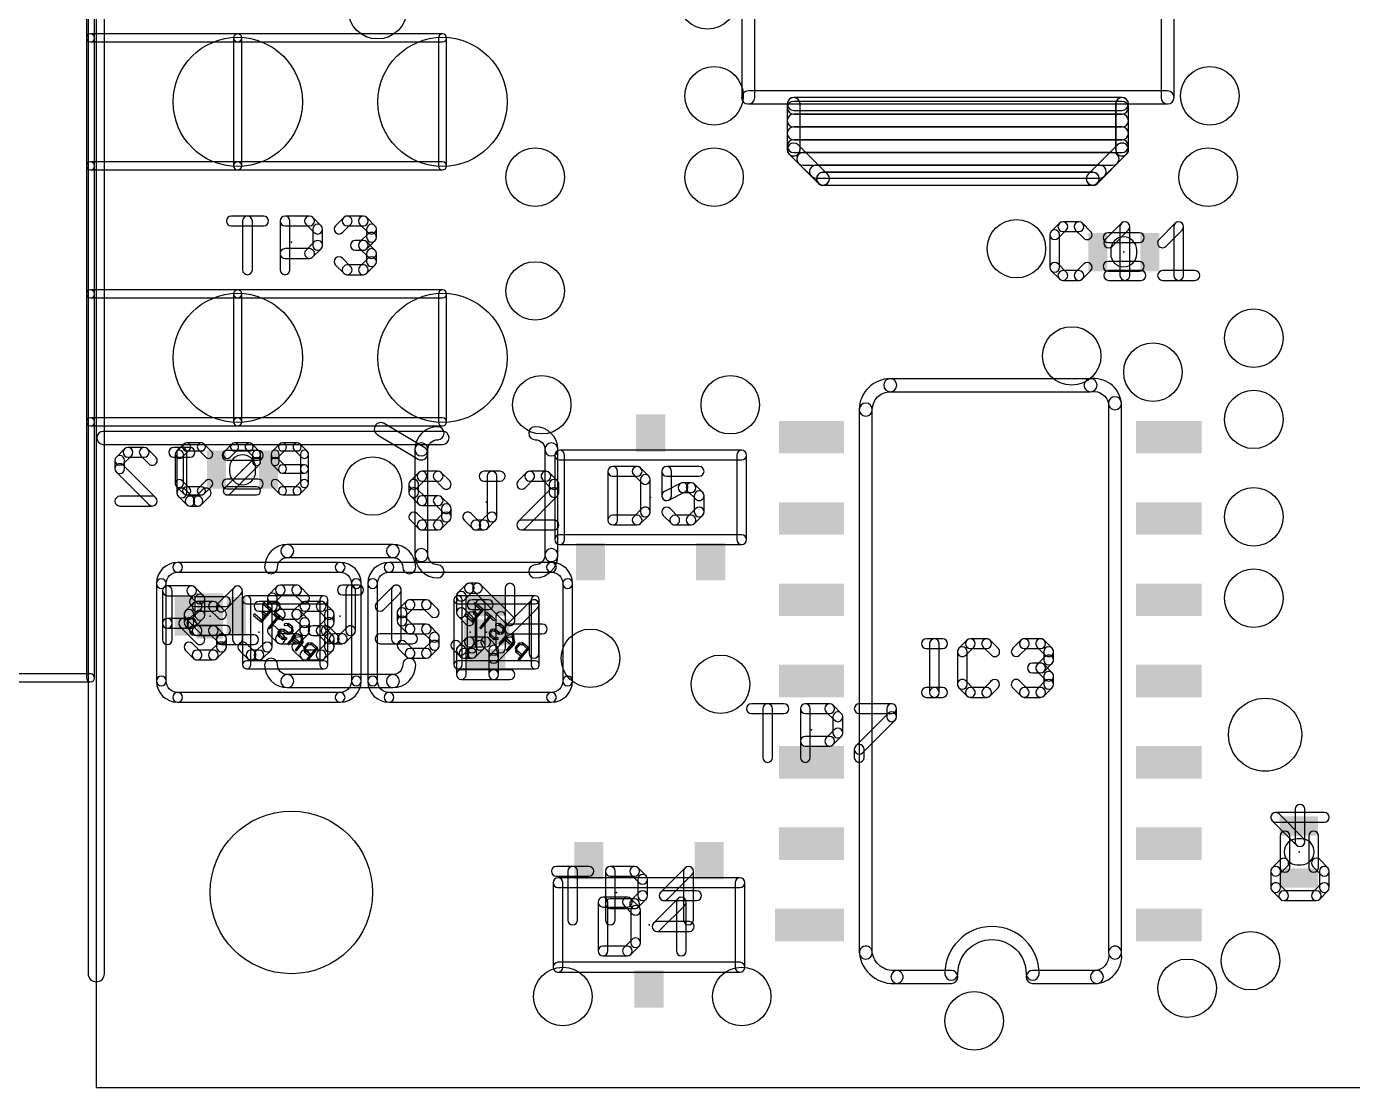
# Model space of a CAD drawing. Extents: x -56 to 120, y -53 to 58.
# Drawn here: x -1.09 to 19.63, y 0 to 16.58 of the extents above; entities that cross this region are included whole.
import ezdxf

# ---------------------------------------------------------------- set-up
doc = ezdxf.new("R2010")
doc.units = 0
for name, color, linetype in [('125', 6, 'CONTINUOUS'), ('126', 6, 'CONTINUOUS'), ('17', 82, 'CONTINUOUS'), ('18', 82, 'CONTINUOUS'), ('20', 7, 'CONTINUOUS'), ('21', 253, 'CONTINUOUS'), ('22', 253, 'CONTINUOUS'), ('23', 7, 'CONTINUOUS'), ('24', 7, 'CONTINUOUS'), ('49', 253, 'CONTINUOUS'), ('51', 253, 'CONTINUOUS'), ('52', 253, 'CONTINUOUS')]:
    doc.layers.add(name, color=color, linetype=linetype)

# ---------------------------------------------------------------- blocks, each defined once
blk = doc.blocks.new('RECT')
blk.add_solid([(-0.5, -0.5), (0.5, -0.5), (-0.5, 0.5), (0.5, 0.5)])
blk = doc.blocks.new('ROUNDP')
blk.add_circle((0, 0), 0.5)
blk = doc.blocks.new('ROUNDV')
blk.add_circle((0, 0), 0.5)

msp = doc.modelspace()

# ---------------------------------------------------------------- linework, layer by layer
at = {"layer": '125'}
for points in [[(15.0483, 13.5039), (14.9213, 13.3769, 1), (15.0287, 13.2695), (15.1557, 13.3965, 1)], [(15.356, 13.5262), (15.102, 13.5262, 1), (15.102, 13.3742), (15.356, 13.3742, 1)], [(15.5367, 13.3769), (15.4097, 13.5039, 1), (15.3023, 13.3965), (15.4293, 13.2695, 1)], [(15.8707, 13.1425), (16.1247, 13.3965, 1), (16.0173, 13.5039), (15.7633, 13.2499, 1)], [(15.995, 13.4502), (15.995, 12.6872, 1), (16.147, 12.6872), (16.147, 13.4502, 1)], [(16.7127, 13.1425), (16.9667, 13.3965, 1), (16.8593, 13.5039), (16.6053, 13.2499, 1)], [(16.837, 13.4502), (16.837, 12.6872, 1), (16.989, 12.6872), (16.989, 13.4502, 1)], [(14.899, 13.3232), (14.899, 12.8142, 1), (15.051, 12.8142), (15.051, 13.3232, 1)], [(14.9213, 12.7605), (15.0483, 12.6335, 1), (15.1557, 12.7409), (15.0287, 12.8679, 1)], [(15.4097, 12.6335), (15.5367, 12.7605, 1), (15.4293, 12.8679), (15.3023, 12.7409, 1)], [(15.102, 12.6112), (15.356, 12.6112, 1), (15.356, 12.7632), (15.102, 12.7632, 1)], [(15.817, 12.6112), (16.325, 12.6112, 1), (16.325, 12.7632), (15.817, 12.7632, 1)], [(16.659, 12.6112), (17.167, 12.6112, 1), (17.167, 12.7632), (16.659, 12.7632, 1)], [(1.3673, 10.0533), (1.2533, 9.9383, 1), (1.3435, 9.8489), (1.4575, 9.9639, 1)], [(1.2349, 9.8936), (1.2349, 9.4366, 1), (1.3619, 9.4366), (1.3619, 9.8936, 1)], [(1.6414, 10.0721), (1.4124, 10.0721, 1), (1.4124, 9.9451), (1.6414, 9.9451, 1)], [(1.8005, 9.9383), (1.6865, 10.0533, 1), (1.5963, 9.9639), (1.7103, 9.8489, 1)], [(2.1153, 10.0533), (2.0013, 9.9383, 1), (2.0915, 9.8489), (2.2055, 9.9639, 1)], [(2.3894, 10.0721), (2.1604, 10.0721, 1), (2.1604, 9.9451), (2.3894, 9.9451, 1)], [(2.5493, 9.9385), (2.4343, 10.0535, 1), (2.3445, 9.9637), (2.4595, 9.8487, 1)], [(2.5679, 9.7796), (2.5679, 9.8936, 1), (2.4409, 9.8936), (2.4409, 9.7796, 1)], [(2.8645, 10.0535), (2.7495, 9.9385, 1), (2.8393, 9.8487), (2.9543, 9.9637, 1)], [(2.7309, 9.8936), (2.7309, 9.7796, 1), (2.8579, 9.7796), (2.8579, 9.8936, 1)], [(3.1384, 10.0721), (2.9094, 10.0721, 1), (2.9094, 9.9451), (3.1384, 9.9451, 1)], [(3.2975, 9.9383), (3.1835, 10.0533, 1), (3.0933, 9.9639), (3.2073, 9.8489, 1)], [(3.3159, 9.6646), (3.3159, 9.8936, 1), (3.1889, 9.8936), (3.1889, 9.6646, 1)], [(2.0913, 9.2767), (2.5493, 9.7347, 1), (2.4595, 9.8245), (2.0015, 9.3665, 1)], [(2.7495, 9.7347), (2.8645, 9.6197, 1), (2.9543, 9.7095), (2.8393, 9.8245, 1)], [(2.9094, 9.6011), (3.2524, 9.6011, 1), (3.2524, 9.7281), (2.9094, 9.7281, 1)], [(3.3159, 9.4366), (3.3159, 9.6646, 1), (3.1889, 9.6646), (3.1889, 9.4366, 1)], [(5.0341, 9.6051), (4.9071, 9.4781, 1), (5.0145, 9.3707), (5.1415, 9.4977, 1)], [(5.3418, 9.6274), (5.0878, 9.6274, 1), (5.0878, 9.4754), (5.3418, 9.4754, 1)], [(5.5225, 9.4781), (5.3955, 9.6051, 1), (5.2881, 9.4977), (5.4151, 9.3707, 1)], [(6.0568, 9.4754), (6.3108, 9.4754, 1), (6.3108, 9.6274), (6.0568, 9.6274, 1)], [(6.2598, 8.9154), (6.2598, 9.5514, 1), (6.1078, 9.5514), (6.1078, 8.9154, 1)], [(6.7181, 9.6051), (6.5911, 9.4781, 1), (6.6985, 9.3707), (6.8255, 9.4977, 1)], [(7.0258, 9.6274), (6.7718, 9.6274, 1), (6.7718, 9.4754), (7.0258, 9.4754, 1)], [(7.2065, 9.4781), (7.0795, 9.6051, 1), (6.9721, 9.4977), (7.0991, 9.3707, 1)], [(7.994, 9.627), (7.994, 8.865, 1), (8.146, 8.865), (8.146, 9.627, 1)], [(8.451, 9.703), (8.07, 9.703, 1), (8.07, 9.551), (8.451, 9.551, 1)], [(8.6317, 9.5537), (8.5047, 9.6807, 1), (8.3973, 9.5733), (8.5243, 9.4463, 1)], [(8.654, 8.992), (8.654, 9.5, 1), (8.502, 9.5), (8.502, 8.992, 1)], [(9.42, 9.703), (8.912, 9.703, 1), (8.912, 9.551), (9.42, 9.551, 1)], [(8.836, 9.627), (8.836, 9.246, 1), (8.988, 9.246), (8.988, 9.627, 1)], [(1.2533, 9.3919), (1.3673, 9.2769, 1), (1.4575, 9.3663), (1.3435, 9.4813, 1)], [(1.4124, 9.2581), (1.6414, 9.2581, 1), (1.6414, 9.3851), (1.4124, 9.3851, 1)], [(1.6865, 9.2769), (1.8005, 9.3919, 1), (1.7103, 9.4813), (1.5963, 9.3663, 1)], [(2.5044, 9.3851), (2.0464, 9.3851, 1), (2.0464, 9.2581), (2.5044, 9.2581, 1)], [(2.7495, 9.3917), (2.8645, 9.2767, 1), (2.9543, 9.3665), (2.8393, 9.4815, 1)], [(2.9094, 9.2581), (3.1384, 9.2581, 1), (3.1384, 9.3851), (2.9094, 9.3851, 1)], [(3.1835, 9.2769), (3.2975, 9.3919, 1), (3.2073, 9.4813), (3.0933, 9.3663, 1)], [(4.8848, 9.4244), (4.8848, 9.2964, 1), (5.0368, 9.2964), (5.0368, 9.4244, 1)], [(4.9071, 9.2427), (5.0341, 9.1157, 1), (5.1415, 9.2231), (5.0145, 9.3501, 1)], [(6.6985, 8.7347), (7.2065, 9.2427, 1), (7.0991, 9.3501), (6.5911, 8.8421, 1)], [(7.2288, 9.2964), (7.2288, 9.4244, 1), (7.0768, 9.4244), (7.0768, 9.2964, 1)], [(8.946, 9.178), (9.2, 9.305, 1), (9.132, 9.441), (8.878, 9.314, 1)], [(9.166, 9.297), (9.293, 9.297, 1), (9.293, 9.449), (9.166, 9.449, 1)], [(9.2393, 9.3193), (9.3663, 9.1923, 1), (9.4737, 9.2997), (9.3467, 9.4267, 1)], [(5.0878, 9.0934), (5.3418, 9.0934, 1), (5.3418, 9.2454), (5.0878, 9.2454, 1)], [(5.2881, 9.1157), (5.4151, 8.9887, 1), (5.5225, 9.0961), (5.3955, 9.2231, 1)], [(5.3928, 9.0424), (5.3928, 8.9154, 1), (5.5448, 8.9154), (5.5448, 9.0424, 1)], [(9.344, 9.246), (9.344, 8.992, 1), (9.496, 8.992), (9.496, 9.246, 1)], [(5.1415, 8.8421), (5.0145, 8.9691, 1), (4.9071, 8.8617), (5.0341, 8.7347, 1)], [(5.4151, 8.9691), (5.2881, 8.8421, 1), (5.3955, 8.7347), (5.5225, 8.8617, 1)], [(5.7491, 8.8617), (5.8761, 8.7347, 1), (5.9835, 8.8421), (5.8565, 8.9691, 1)], [(6.1105, 8.7347), (6.2375, 8.8617, 1), (6.1301, 8.9691), (6.0031, 8.8421, 1)], [(8.07, 8.789), (8.451, 8.789, 1), (8.451, 8.941), (8.07, 8.941, 1)], [(8.5047, 8.8113), (8.6317, 8.9383, 1), (8.5243, 9.0457), (8.3973, 8.9187, 1)], [(9.0927, 8.9187), (8.9657, 9.0457, 1), (8.8583, 8.9383), (8.9853, 8.8113, 1)], [(9.293, 8.941), (9.039, 8.941, 1), (9.039, 8.789), (9.293, 8.789, 1)], [(9.3663, 9.0457), (9.2393, 8.9187, 1), (9.3467, 8.8113), (9.4737, 8.9383, 1)], [(5.3418, 8.8644), (5.0878, 8.8644, 1), (5.0878, 8.7124), (5.3418, 8.7124, 1)], [(5.9298, 8.7124), (6.0568, 8.7124, 1), (6.0568, 8.8644), (5.9298, 8.8644, 1)], [(7.1528, 8.8644), (6.6448, 8.8644, 1), (6.6448, 8.7124), (7.1528, 8.7124, 1)], [(5.7751, 7.8557), (5.6481, 7.7287, 1), (5.7555, 7.6213), (5.8825, 7.7483, 1)], [(5.9558, 7.878), (5.8288, 7.878, 1), (5.8288, 7.726), (5.9558, 7.726, 1)], [(6.5175, 7.3477), (6.0095, 7.8557, 1), (5.9021, 7.7483), (6.4101, 7.2403, 1)], [(6.3878, 7.802), (6.3878, 7.294, 1), (6.5398, 7.294), (6.5398, 7.802, 1)], [(1.1862, 7.2522), (1.1862, 7.7602, 1), (1.0342, 7.7602), (1.0342, 7.2522, 1)], [(1.1102, 7.6842), (1.4912, 7.6842, 1), (1.4912, 7.8362), (1.1102, 7.8362, 1)], [(1.4375, 7.7065), (1.5645, 7.5795, 1), (1.6719, 7.6869), (1.5449, 7.8139, 1)], [(1.5422, 7.6332), (1.5422, 7.3792, 1), (1.6942, 7.3792), (1.6942, 7.6332, 1)], [(2.0059, 7.4525), (2.2599, 7.7065, 1), (2.1525, 7.8139), (1.8985, 7.5599, 1)], [(2.1302, 7.7602), (2.1302, 6.9972, 1), (2.2822, 6.9972), (2.2822, 7.7602, 1)], [(2.6738, 7.6464), (2.6738, 7.5184, 1), (2.8258, 7.5184), (2.8258, 7.6464, 1)], [(2.8231, 7.8271), (2.6961, 7.7001, 1), (2.8035, 7.5927), (2.9305, 7.7197, 1)], [(3.1308, 7.8494), (2.8768, 7.8494, 1), (2.8768, 7.6974), (3.1308, 7.6974, 1)], [(3.3115, 7.7001), (3.1845, 7.8271, 1), (3.0771, 7.7197), (3.2041, 7.5927, 1)], [(3.8458, 7.6974), (4.0998, 7.6974, 1), (4.0998, 7.8494), (3.8458, 7.8494, 1)], [(4.0488, 7.1374), (4.0488, 7.7734, 1), (3.8968, 7.7734), (3.8968, 7.1374, 1)], [(4.4876, 7.4648), (4.7416, 7.7198, 1), (4.634, 7.827), (4.38, 7.572, 1)], [(4.6118, 7.7734), (4.6118, 7.0104, 1), (4.7638, 7.0104), (4.7638, 7.7734, 1)], [(5.6258, 7.675), (5.6258, 7.421, 1), (5.7778, 7.421), (5.7778, 7.675, 1)], [(2.6961, 7.4647), (2.8231, 7.3377, 1), (2.9305, 7.4451), (2.8035, 7.5721, 1)], [(2.8768, 7.3154), (3.1308, 7.3154, 1), (3.1308, 7.4674), (2.8768, 7.4674, 1)], [(3.0771, 7.3377), (3.2041, 7.2107, 1), (3.3115, 7.3181), (3.1845, 7.4451, 1)], [(5.6481, 7.3673), (5.7751, 7.2403, 1), (5.8825, 7.3477), (5.7555, 7.4747, 1)], [(1.1862, 6.9972), (1.1862, 7.2522, 1), (1.0342, 7.2522), (1.0342, 6.9972, 1)], [(1.3642, 7.3282), (1.1102, 7.3282, 1), (1.1102, 7.1762), (1.3642, 7.1762, 1)], [(1.4912, 7.3282), (1.3642, 7.3282, 1), (1.3642, 7.1762), (1.4912, 7.1762, 1)], [(1.3104, 7.1986), (1.5644, 6.9436, 1), (1.672, 7.0508), (1.418, 7.3058, 1)], [(1.5645, 7.4329), (1.4375, 7.3059, 1), (1.5449, 7.1985), (1.6719, 7.3255, 1)], [(3.1818, 7.2644), (3.1818, 7.1374, 1), (3.3338, 7.1374), (3.3338, 7.2644, 1)], [(1.9522, 6.9212), (2.4602, 6.9212, 1), (2.4602, 7.0732), (1.9522, 7.0732, 1)], [(2.9305, 7.0641), (2.8035, 7.1911, 1), (2.6961, 7.0837), (2.8231, 6.9567, 1)], [(3.1308, 7.0864), (2.8768, 7.0864, 1), (2.8768, 6.9344), (3.1308, 6.9344, 1)], [(3.2041, 7.1911), (3.0771, 7.0641, 1), (3.1845, 6.9567), (3.3115, 7.0837, 1)], [(3.5381, 7.0837), (3.6651, 6.9567, 1), (3.7725, 7.0641), (3.6455, 7.1911, 1)], [(3.7188, 6.9344), (3.8458, 6.9344, 1), (3.8458, 7.0864), (3.7188, 7.0864, 1)], [(3.8995, 6.9567), (4.0265, 7.0837, 1), (3.9191, 7.1911), (3.7921, 7.0641, 1)], [(4.4338, 6.9344), (4.9418, 6.9344, 1), (4.9418, 7.0864), (4.4338, 7.0864, 1)], [(5.7778, 6.452), (5.7778, 6.833, 1), (5.6258, 6.833), (5.6258, 6.452, 1)], [(5.7555, 6.7793), (5.8825, 6.9063, 1), (5.7751, 7.0137), (5.6481, 6.8867, 1)], [(5.8288, 6.884), (6.0828, 6.884, 1), (6.0828, 7.036), (5.8288, 7.036, 1)], [(6.0291, 6.9063), (6.1561, 6.7793, 1), (6.2635, 6.8867), (6.1365, 7.0137, 1)], [(6.1338, 6.833), (6.1338, 6.706, 1), (6.2858, 6.706), (6.2858, 6.833, 1)], [(6.2635, 6.6523), (6.5175, 6.9063, 1), (6.4101, 7.0137), (6.1561, 6.7597, 1)], [(12.969, 6.859), (13.224, 6.859, 1), (13.224, 7.011), (12.969, 7.011, 1)], [(13.172, 6.172), (13.172, 6.935, 1), (13.02, 6.935), (13.02, 6.172, 1)], [(13.455, 6.808), (13.455, 6.299, 1), (13.607, 6.299), (13.607, 6.808, 1)], [(13.6043, 6.9887), (13.4773, 6.8617, 1), (13.5847, 6.7543), (13.7117, 6.8813, 1)], [(13.912, 7.011), (13.658, 7.011, 1), (13.658, 6.859), (13.912, 6.859, 1)], [(14.0927, 6.8617), (13.9657, 6.9887, 1), (13.8583, 6.8813), (13.9853, 6.7543, 1)], [(14.4267, 6.7543), (14.5537, 6.8813, 1), (14.4463, 6.9887), (14.3193, 6.8617, 1)], [(14.5, 6.859), (14.754, 6.859, 1), (14.754, 7.011), (14.5, 7.011, 1)], [(14.7003, 6.8813), (14.8273, 6.7543, 1), (14.9347, 6.8617), (14.8077, 6.9887, 1)], [(14.805, 6.808), (14.805, 6.681, 1), (14.957, 6.681), (14.957, 6.808, 1)], [(6.1338, 6.706), (6.1338, 6.452, 1), (6.2858, 6.452), (6.2858, 6.706, 1)], [(14.754, 6.63), (14.627, 6.63, 1), (14.627, 6.478), (14.754, 6.478, 1)], [(14.7, 6.5005), (14.827, 6.3725, 1), (14.935, 6.4795), (14.808, 6.6075, 1)], [(14.8273, 6.7347), (14.7003, 6.6077, 1), (14.8077, 6.5003), (14.9347, 6.6273, 1)], [(6.2098, 6.528), (5.7018, 6.528, 1), (5.7018, 6.376), (6.2098, 6.376, 1)], [(6.4638, 6.528), (6.2098, 6.528, 1), (6.2098, 6.376), (6.4638, 6.376, 1)], [(14.805, 6.426), (14.805, 6.299, 1), (14.957, 6.299), (14.957, 6.426, 1)], [(12.969, 6.096), (13.096, 6.096, 1), (13.096, 6.248), (12.969, 6.248, 1)], [(13.096, 6.096), (13.224, 6.096, 1), (13.224, 6.248), (13.096, 6.248, 1)], [(13.4773, 6.2453), (13.6043, 6.1183, 1), (13.7117, 6.2257), (13.5847, 6.3527, 1)], [(13.658, 6.096), (13.912, 6.096, 1), (13.912, 6.248), (13.658, 6.248, 1)], [(13.9657, 6.1183), (14.0927, 6.2453, 1), (13.9853, 6.3527), (13.8583, 6.2257, 1)], [(14.5537, 6.2257), (14.4267, 6.3527, 1), (14.3193, 6.2453), (14.4463, 6.1183, 1)], [(14.754, 6.248), (14.5, 6.248, 1), (14.5, 6.096), (14.754, 6.096, 1)], [(14.8273, 6.3527), (14.7003, 6.2257, 1), (14.8077, 6.1183), (14.9347, 6.2453, 1)], [(18.8844, 3.839), (18.8844, 4.348, 1), (18.7324, 4.348), (18.7324, 3.839, 1)], [(19.1894, 4.296), (18.4274, 4.296, 1), (18.4274, 4.144), (19.1894, 4.144, 1)], [(18.3737, 4.1663), (18.7547, 3.7853, 1), (18.8621, 3.8927), (18.4811, 4.2737, 1)], [(18.5007, 3.5597), (18.3737, 3.4327, 1), (18.4811, 3.3253), (18.6081, 3.4523, 1)], [(19.2431, 3.4327), (19.1161, 3.5597, 1), (19.0087, 3.4523), (19.1357, 3.3253, 1)], [(18.3514, 3.379), (18.3514, 3.124, 1), (18.5034, 3.124), (18.5034, 3.379, 1)], [(19.2654, 3.124), (19.2654, 3.379, 1), (19.1134, 3.379), (19.1134, 3.124, 1)], [(18.3737, 3.0703), (18.5007, 2.9433, 1), (18.6081, 3.0507), (18.4811, 3.1777, 1)], [(19.1161, 2.9433), (19.2431, 3.0703, 1), (19.1357, 3.1777), (19.0087, 3.0507, 1)], [(7.841, 2.896), (7.841, 2.134, 1), (7.993, 2.134), (7.993, 2.896, 1)], [(8.299, 2.972), (7.917, 2.972, 1), (7.917, 2.82), (8.299, 2.82, 1)], [(8.4797, 2.8227), (8.3527, 2.9497, 1), (8.2453, 2.8423), (8.3723, 2.7153, 1)], [(9.0873, 2.9498), (8.7053, 2.5688, 1), (8.8127, 2.4612), (9.1947, 2.8422, 1)], [(9.217, 2.134), (9.217, 2.896, 1), (9.065, 2.896), (9.065, 2.134, 1)], [(18.5544, 2.921), (19.0624, 2.921, 1), (19.0624, 3.073), (18.5544, 3.073, 1)], [(8.502, 2.261), (8.502, 2.769, 1), (8.35, 2.769), (8.35, 2.261, 1)], [(8.759, 2.439), (9.268, 2.439, 1), (9.268, 2.591), (8.759, 2.591, 1)], [(8.3527, 2.0803), (8.4797, 2.2073, 1), (8.3723, 2.3147), (8.2453, 2.1877, 1)], [(7.917, 2.058), (8.299, 2.058, 1), (8.299, 2.21), (7.917, 2.21, 1)]]:
    msp.add_lwpolyline(points, format="xyb", close=True, dxfattribs=at)
at = {"layer": '126'}
for points in [[(2.1082, 13.4627), (2.6166, 13.4627, 1), (2.6166, 13.6151), (2.1082, 13.6151, 1)], [(2.4386, 12.7762), (2.4386, 13.5389, 1), (2.2862, 13.5389), (2.2862, 12.7762, 1)], [(3.0264, 12.7762), (3.0264, 13.5389, 1), (2.874, 13.5389), (2.874, 12.7762, 1)], [(2.9502, 13.4627), (3.3315, 13.4627, 1), (3.3315, 13.6151), (2.9502, 13.6151, 1)], [(3.2776, 13.485), (3.4047, 13.3579, 1), (3.5125, 13.4656), (3.3854, 13.5927, 1)], [(3.3824, 13.4117), (3.3824, 13.1575, 1), (3.5348, 13.1575), (3.5348, 13.4117, 1)], [(3.846, 13.3579), (3.9731, 13.485, 1), (3.8654, 13.5927), (3.7382, 13.4656, 1)], [(3.9192, 13.4627), (4.1735, 13.4627, 1), (4.1735, 13.6151), (3.9192, 13.6151, 1)], [(4.1196, 13.485), (4.2467, 13.3579, 1), (4.3544, 13.4656), (4.2273, 13.5927, 1)], [(4.2244, 13.4117), (4.2244, 13.2846, 1), (4.3768, 13.2846), (4.3768, 13.4117, 1)], [(4.2467, 13.3385), (4.1196, 13.2114, 1), (4.2273, 13.1036), (4.3544, 13.2308, 1)], [(3.3315, 13.1066), (2.9502, 13.1066, 1), (2.9502, 12.9542), (3.3315, 12.9542, 1)], [(3.4047, 13.2114), (3.2776, 13.0843, 1), (3.3854, 12.9765), (3.5125, 13.1036, 1)], [(4.1735, 13.2337), (4.0463, 13.2337, 1), (4.0463, 13.0813), (4.1735, 13.0813, 1)], [(4.1196, 13.1036), (4.2467, 12.9765, 1), (4.3544, 13.0843), (4.2273, 13.2114, 1)], [(4.2244, 13.0304), (4.2244, 12.9033, 1), (4.3768, 12.9033), (4.3768, 13.0304, 1)], [(3.9731, 12.8301), (3.846, 12.9572, 1), (3.7382, 12.8494), (3.8654, 12.7223, 1)], [(4.1735, 12.8524), (3.9192, 12.8524, 1), (3.9192, 12.7), (4.1735, 12.7, 1)], [(4.2467, 12.9572), (4.1196, 12.8301, 1), (4.2273, 12.7223), (4.3544, 12.8494, 1)], [(1.521, 7.5729), (1.3939, 7.4458, 1), (1.5017, 7.3381), (1.6288, 7.4652, 1)], [(1.3716, 7.3919), (1.3716, 7.2648, 1), (1.524, 7.2648), (1.524, 7.3919, 1)], [(1.8291, 7.5953), (1.5749, 7.5953, 1), (1.5749, 7.4428), (1.8291, 7.4428, 1)], [(2.0101, 7.4458), (1.883, 7.5729, 1), (1.7752, 7.4652), (1.9024, 7.3381, 1)], [(2.544, 7.4428), (2.7982, 7.4428, 1), (2.7982, 7.5953), (2.544, 7.5953, 1)], [(2.7473, 6.8835), (2.7473, 7.5191, 1), (2.5949, 7.5191), (2.5949, 6.8835, 1)], [(3.1856, 7.3381), (3.3127, 7.4652, 1), (3.205, 7.5729), (3.0778, 7.4458, 1)], [(3.2588, 7.4428), (3.5131, 7.4428, 1), (3.5131, 7.5953), (3.2588, 7.5953, 1)], [(3.4592, 7.4652), (3.5863, 7.3381, 1), (3.694, 7.4458), (3.5669, 7.5729, 1)], [(3.564, 7.3919), (3.564, 7.2648, 1), (3.7164, 7.2648), (3.7164, 7.3919, 1)], [(4.8484, 7.5983), (4.7213, 7.4712, 1), (4.8291, 7.3635), (4.9562, 7.4906, 1)], [(4.699, 7.4173), (4.699, 7.2902, 1), (4.8514, 7.2902), (4.8514, 7.4173, 1)], [(5.1565, 7.6207), (4.9023, 7.6207, 1), (4.9023, 7.4683), (5.1565, 7.4683, 1)], [(5.3375, 7.4712), (5.2104, 7.5983, 1), (5.1026, 7.4906), (5.2298, 7.3635, 1)], [(5.8714, 7.4683), (6.1256, 7.4683, 1), (6.1256, 7.6207), (5.8714, 7.6207, 1)], [(6.0747, 6.9089), (6.0747, 7.5445, 1), (5.9223, 7.5445), (5.9223, 6.9089, 1)], [(6.7866, 7.5983), (6.4052, 7.217, 1), (6.513, 7.1092), (6.8943, 7.4906, 1)], [(6.9167, 6.7818), (6.9167, 7.5445, 1), (6.7643, 7.5445), (6.7643, 6.7818, 1)], [(1.3939, 7.211), (1.521, 7.0838, 1), (1.6288, 7.1916), (1.5017, 7.3187, 1)], [(3.5863, 7.3187), (3.4592, 7.1916, 1), (3.5669, 7.0838), (3.694, 7.211, 1)], [(4.7213, 7.2364), (4.8484, 7.1092, 1), (4.9562, 7.217), (4.8291, 7.3441, 1)], [(1.5749, 7.0615), (1.8291, 7.0615, 1), (1.8291, 7.2139), (1.5749, 7.2139, 1)], [(1.7752, 7.0838), (1.9024, 6.9567, 1), (2.0101, 7.0645), (1.883, 7.1916, 1)], [(1.88, 7.0106), (1.88, 6.8835, 1), (2.0324, 6.8835), (2.0324, 7.0106, 1)], [(3.5131, 7.2139), (3.3859, 7.2139, 1), (3.3859, 7.0615), (3.5131, 7.0615, 1)], [(3.4592, 7.0838), (3.5863, 6.9567, 1), (3.694, 7.0645), (3.5669, 7.1916, 1)], [(3.564, 7.0106), (3.564, 6.8835, 1), (3.7164, 6.8835), (3.7164, 7.0106, 1)], [(4.9023, 7.0869), (5.1565, 7.0869, 1), (5.1565, 7.2393), (4.9023, 7.2393, 1)], [(5.1026, 7.1092), (5.2298, 6.9821, 1), (5.3375, 7.0899), (5.2104, 7.217, 1)], [(5.2074, 7.036), (5.2074, 6.9089, 1), (5.3598, 6.9089), (5.3598, 7.036, 1)], [(6.4591, 7.0869), (6.9676, 7.0869, 1), (6.9676, 7.2393), (6.4591, 7.2393, 1)], [(1.6288, 6.8103), (1.5017, 6.9374, 1), (1.3939, 6.8296), (1.521, 6.7025, 1)], [(1.9024, 6.9374), (1.7752, 6.8103, 1), (1.883, 6.7025), (2.0101, 6.8296, 1)], [(2.2359, 6.8296), (2.363, 6.7025, 1), (2.4708, 6.8103), (2.3436, 6.9374, 1)], [(2.5979, 6.7025), (2.725, 6.8296, 1), (2.6172, 6.9374), (2.4901, 6.8103, 1)], [(3.3127, 6.8103), (3.1856, 6.9374, 1), (3.0778, 6.8296), (3.205, 6.7025, 1)], [(3.5863, 6.9374), (3.4592, 6.8103, 1), (3.5669, 6.7025), (3.694, 6.8296, 1)], [(4.9562, 6.8357), (4.8291, 6.9628, 1), (4.7213, 6.855), (4.8484, 6.7279, 1)], [(5.1565, 6.858), (4.9023, 6.858, 1), (4.9023, 6.7056), (5.1565, 6.7056, 1)], [(5.2298, 6.9628), (5.1026, 6.8357, 1), (5.2104, 6.7279), (5.3375, 6.855, 1)], [(5.5633, 6.855), (5.6904, 6.7279, 1), (5.7982, 6.8357), (5.671, 6.9628, 1)], [(5.7443, 6.7056), (5.8714, 6.7056, 1), (5.8714, 6.858), (5.7443, 6.858, 1)], [(5.9253, 6.7279), (6.0524, 6.855, 1), (5.9446, 6.9628), (5.8175, 6.8357, 1)], [(1.8291, 6.8326), (1.5749, 6.8326, 1), (1.5749, 6.6802), (1.8291, 6.6802, 1)], [(2.4169, 6.6802), (2.544, 6.6802, 1), (2.544, 6.8326), (2.4169, 6.8326, 1)], [(3.5131, 6.8326), (3.2588, 6.8326, 1), (3.2588, 6.6802), (3.5131, 6.6802, 1)], [(10.2362, 5.8426), (10.7446, 5.8426, 1), (10.7446, 5.995), (10.2362, 5.995, 1)], [(10.5666, 5.1562), (10.5666, 5.9188, 1), (10.4142, 5.9188), (10.4142, 5.1562, 1)], [(11.1544, 5.1562), (11.1544, 5.9188, 1), (11.002, 5.9188), (11.002, 5.1562, 1)], [(11.0782, 5.8426), (11.4595, 5.8426, 1), (11.4595, 5.995), (11.0782, 5.995, 1)], [(11.4056, 5.865), (11.5327, 5.7379, 1), (11.6405, 5.8456), (11.5134, 5.9727, 1)], [(11.5104, 5.7917), (11.5104, 5.5375, 1), (11.6628, 5.5375), (11.6628, 5.7917, 1)], [(11.9201, 5.8426), (12.4286, 5.8426, 1), (12.4286, 5.995), (11.9201, 5.995, 1)], [(12.3747, 5.8456), (11.8662, 5.3372, 1), (11.974, 5.2294), (12.4824, 5.7379, 1)], [(12.3524, 5.9188), (12.3524, 5.7917, 1), (12.5048, 5.7917), (12.5048, 5.9188, 1)], [(11.5327, 5.5914), (11.4056, 5.4643, 1), (11.5134, 5.3565), (11.6405, 5.4836, 1)], [(11.4595, 5.4866), (11.0782, 5.4866, 1), (11.0782, 5.3342), (11.4595, 5.3342, 1)], [(11.8439, 5.2833), (11.8439, 5.1562, 1), (11.9963, 5.1562), (11.9963, 5.2833, 1)], [(7.1882, 3.3027), (7.6966, 3.3027, 1), (7.6966, 3.4551), (7.1882, 3.4551, 1)], [(7.5186, 2.6162), (7.5186, 3.3789, 1), (7.3662, 3.3789), (7.3662, 2.6162, 1)], [(8.1064, 2.6162), (8.1064, 3.3789, 1), (7.954, 3.3789), (7.954, 2.6162, 1)], [(8.0302, 3.3027), (8.4115, 3.3027, 1), (8.4115, 3.4551), (8.0302, 3.4551, 1)], [(8.3576, 3.325), (8.4847, 3.1979, 1), (8.5925, 3.3056), (8.4654, 3.4327, 1)], [(8.4624, 3.2517), (8.4624, 2.9975, 1), (8.6148, 2.9975), (8.6148, 3.2517, 1)], [(9.1996, 3.4327), (8.8182, 3.0514, 1), (8.926, 2.9436), (9.3073, 3.325, 1)], [(9.3297, 2.6162), (9.3297, 3.3789, 1), (9.1773, 3.3789), (9.1773, 2.6162, 1)], [(8.4115, 2.9466), (8.0302, 2.9466, 1), (8.0302, 2.7942), (8.4115, 2.7942, 1)], [(8.4847, 3.0514), (8.3576, 2.9243, 1), (8.4654, 2.8165), (8.5925, 2.9436, 1)], [(8.8721, 2.9213), (9.3806, 2.9213, 1), (9.3806, 3.0737), (8.8721, 3.0737, 1)]]:
    msp.add_lwpolyline(points, format="xyb", close=True, dxfattribs=at)
at = {"layer": '20'}
for p, q in [((0, 50.8), (0, 0)), ((0, 0), (54.61, 0))]:
    msp.add_line(p, q, dxfattribs=at)
msp.add_circle((3.048, 3.048), 1.27, dxfattribs=at)
at = {"layer": '21'}
for points in [[(10.287, 15.4686), (10.2866, 21.463, 1), (10.0834, 21.463), (10.0838, 15.4686, 1)], [(16.6374, 21.463), (16.637, 15.4686, 1), (16.8402, 15.4686), (16.8406, 21.463, 1)], [(15.8496, 13.0861), (15.8496, 13.0251, 1), (16.256, 13.0251), (16.256, 13.0861, 1)], [(12.4047, 10.8712, 1), (12.4047, 11.0744, 0.4144), (11.9221, 10.5918, 1), (12.1253, 10.5918, -0.4144)], [(15.5353, 11.0744), (12.4047, 11.0744, 1), (12.4047, 10.8712), (15.5353, 10.8712, 1)], [(15.8158, 10.6766, 1), (16.0168, 10.707, 0.4142), (15.5201, 11.0733, 1), (15.5505, 10.8723, -0.4142)], [(16.0179, 2.1082), (16.0179, 10.6918, 1), (15.8147, 10.6918), (15.8147, 2.1082, 1)], [(11.9221, 10.5918), (11.9221, 2.1082, 1), (12.1253, 2.1082), (12.1253, 10.5918, 1)], [(4.3927, 10.1999), (5.0277, 9.8189, 1), (5.1323, 9.9931), (4.4973, 10.3741, 1)], [(5.334, 10.1219, 1), (5.334, 10.3251, 0.4142), (4.9784, 9.9695, 1), (5.1816, 9.9695, -0.4142)], [(7.0104, 9.9695, 1), (7.2136, 9.9695, 0.4142), (6.858, 10.3251, 1), (6.858, 10.1219, -0.4142)], [(5.1816, 8.3185), (5.1816, 9.9695, 1), (4.9784, 9.9695), (4.9784, 8.3185, 1)], [(7.0104, 9.9695), (7.0104, 8.3185, 1), (7.2136, 8.3185), (7.2136, 9.9695, 1)], [(2.4892, 9.6215), (2.4892, 9.6825, 1), (2.0828, 9.6825), (2.0828, 9.6215, 1)], [(2.9845, 8.2804, 1), (2.9845, 8.4836, 0.4142), (2.6289, 8.128, 1), (2.8321, 8.128, -0.4142)], [(2.9845, 8.2804), (4.6355, 8.2804, 1), (4.6355, 8.4836), (2.9845, 8.4836, 1)], [(4.7879, 8.128, 1), (4.9911, 8.128, 0.4142), (4.6355, 8.4836, 1), (4.6355, 8.2804, -0.4142)], [(5.1816, 8.3185, 1), (4.9784, 8.3185, 0.4142), (5.334, 7.9629, 1), (5.334, 8.1661, -0.4142)], [(6.858, 8.1661, 1), (6.858, 7.9629, 0.4142), (7.2136, 8.3185, 1), (7.0104, 8.3185, -0.4142)], [(2.8321, 6.604, 1), (2.6289, 6.604, 0.4142), (2.9845, 6.2484, 1), (2.9845, 6.4516, -0.4142)], [(4.6355, 6.4516, 1), (4.6355, 6.2484, 0.4142), (4.9911, 6.604, 1), (4.7879, 6.604, -0.4142)], [(4.6355, 6.4516), (2.9845, 6.4516, 1), (2.9845, 6.2484), (4.6355, 6.2484, 1)], [(18.8265, 3.8862), (18.7655, 3.8862, 1), (18.7655, 3.4798), (18.8265, 3.4798, 1)], [(14.5288, 1.778, 1), (14.732, 1.778, 1), (13.2588, 1.778, 1), (13.462, 1.778, -1)], [(12.1246, 2.1199, 1), (11.9228, 2.0965, 0.4143), (12.5164, 1.6263, 1), (12.493, 1.8281, -0.4143)], [(15.6202, 1.8277, 1), (15.6504, 1.6267, 0.4145), (16.0168, 2.1234, 1), (15.8158, 2.093, -0.4145)], [(12.5174, 1.6256), (13.3604, 1.6256, 1), (13.3604, 1.8288), (12.5174, 1.8288, 1)], [(15.6353, 1.8288), (14.6304, 1.8288, 1), (14.6304, 1.6256), (15.6353, 1.6256, 1)]]:
    msp.add_lwpolyline(points, format="xyb", close=True, dxfattribs=at)
at = {"layer": '22'}
for points in [[(5.4098, 10.2516), (0.1098, 10.2516, 1), (0.1098, 10.0484), (5.4098, 10.0484, 1)], [(0.421, 9.7434), (0.5481, 9.8706, 1), (0.4404, 9.9783), (0.3133, 9.8512, 1)], [(0.4942, 9.8482), (0.7485, 9.8482, 1), (0.7485, 10.0006), (0.4942, 10.0006, 1)], [(0.6946, 9.8706), (0.8217, 9.7435, 1), (0.9295, 9.8512), (0.8023, 9.9783, 1)], [(1.4633, 10.0006), (1.2091, 10.0006, 1), (1.2091, 9.8482), (1.4633, 9.8482, 1)], [(1.4124, 9.2889), (1.4124, 9.9244, 1), (1.26, 9.9244), (1.26, 9.2889, 1)], [(0.4433, 9.6702), (0.4433, 9.7973, 1), (0.2909, 9.7973), (0.2909, 9.6702, 1)], [(0.9295, 9.2157), (0.421, 9.7241, 1), (0.3133, 9.6163), (0.8217, 9.1079, 1)], [(1.5172, 9.2157), (1.3901, 9.3428, 1), (1.2823, 9.235), (1.4094, 9.1079, 1)], [(1.6637, 9.3428), (1.5365, 9.2157, 1), (1.6443, 9.1079), (1.7714, 9.235, 1)], [(0.3671, 9.0856), (0.8756, 9.0856, 1), (0.8756, 9.238), (0.3671, 9.238, 1)], [(1.5904, 9.238), (1.4633, 9.238, 1), (1.4633, 9.0856), (1.5904, 9.0856, 1)], [(1.27, 8.0518, 1), (1.27, 8.2042, 0.4142), (0.9398, 7.874, 1), (1.0922, 7.874, -0.4142)], [(3.81, 8.2042), (1.27, 8.2042, 1), (1.27, 8.0518), (3.81, 8.0518, 1)], [(3.9878, 7.874, 1), (4.1402, 7.874, 0.4142), (3.81, 8.2042, 1), (3.81, 8.0518, -0.4142)], [(4.572, 8.0518, 1), (4.572, 8.2042, 0.4142), (4.2418, 7.874, 1), (4.3942, 7.874, -0.4142)], [(7.112, 8.2042), (4.572, 8.2042, 1), (4.572, 8.0518), (7.112, 8.0518, 1)], [(7.2898, 7.874, 1), (7.4422, 7.874, 0.4142), (7.112, 8.2042, 1), (7.112, 8.0518, -0.4142)], [(1.0922, 6.35), (1.0922, 7.874, 1), (0.9398, 7.874), (0.9398, 6.35, 1)], [(4.1402, 6.35), (4.1402, 7.874, 1), (3.9878, 7.874), (3.9878, 6.35, 1)], [(4.3942, 6.35), (4.3942, 7.874, 1), (4.2418, 7.874), (4.2418, 6.35, 1)], [(7.4422, 6.35), (7.4422, 7.874, 1), (7.2898, 7.874), (7.2898, 6.35, 1)], [(1.0922, 6.35, 1), (0.9398, 6.35, 0.4142), (1.27, 6.0198, 1), (1.27, 6.1722, -0.4142)], [(3.81, 6.1722, 1), (3.81, 6.0198, 0.4142), (4.1402, 6.35, 1), (3.9878, 6.35, -0.4142)], [(4.3942, 6.35, 1), (4.2418, 6.35, 0.4142), (4.572, 6.0198, 1), (4.572, 6.1722, -0.4142)], [(7.112, 6.1722, 1), (7.112, 6.0198, 0.4142), (7.4422, 6.35, 1), (7.2898, 6.35, -0.4142)], [(1.27, 6.0198), (3.81, 6.0198, 1), (3.81, 6.1722), (1.27, 6.1722, 1)], [(4.572, 6.0198), (7.112, 6.0198, 1), (7.112, 6.1722), (4.572, 6.1722, 1)]]:
    msp.add_lwpolyline(points, format="xyb", close=True, dxfattribs=at)
at = {"layer": '23'}
for p in [(16.0528, 13.0556), (2.286, 9.652), (6.096, 9.144), (8.6614, 9.2202), (1.778, 7.366), (3.81, 7.366), (6.096, 7.112), (13.97, 6.35), (18.796, 3.683), (8.636, 2.54)]:
    msp.add_point(p, dxfattribs=at)
at = {"layer": '24'}
for p in [(3.048, 13.208), (2.54, 7.112), (5.842, 7.112), (11.176, 5.588), (8.128, 3.048)]:
    msp.add_point(p, dxfattribs=at)
at = {"layer": '49'}
msp.add_lwpolyline([(0.127, 1.778), (0.127, 44.958, 1), (-0.127, 44.958), (-0.127, 1.778, 1)], format="xyb", close=True, dxfattribs=at)
at = {"layer": '51'}
for points in [[(16.739, 15.5706), (10.1846, 15.571, 1), (10.1846, 15.3678), (16.739, 15.3674, 1)], [(10.9982, 14.6558), (10.9982, 15.367, 1), (10.795, 15.367), (10.795, 14.6558, 1)], [(10.8966, 15.2654), (16.0274, 15.2654, 1), (16.0274, 15.4686), (10.8966, 15.4686, 1)], [(10.9965, 14.6558), (10.9965, 15.367, 1), (10.7967, 15.367), (10.7967, 14.6558, 1)], [(10.8966, 15.2671), (16.0274, 15.2671, 1), (16.0274, 15.4669), (10.8966, 15.4669, 1)], [(16.0274, 15.4079), (10.8966, 15.4079, 1), (10.8966, 15.2081), (16.0274, 15.2081, 1)], [(15.9258, 15.367), (15.9258, 14.6558, 1), (16.129, 14.6558), (16.129, 15.367, 1)], [(15.9275, 15.367), (15.9275, 14.6558, 1), (16.1273, 14.6558), (16.1273, 15.367, 1)], [(16.0274, 15.2081), (10.8966, 15.2081, 1), (10.8966, 15.0083), (16.0274, 15.0083, 1)], [(16.0274, 15.0083), (10.8966, 15.0083, 1), (10.8966, 14.8085), (16.0274, 14.8085, 1)], [(11.4256, 14.2704), (10.9684, 14.7276, 1), (10.8248, 14.584), (11.282, 14.1268, 1)], [(16.0274, 14.8085), (10.8966, 14.8085, 1), (10.8966, 14.6087), (16.0274, 14.6087, 1)], [(11.4244, 14.2692), (10.9672, 14.7264, 1), (10.826, 14.5852), (11.2832, 14.128, 1)], [(15.9556, 14.7276), (15.4984, 14.2704, 1), (15.642, 14.1268), (16.0992, 14.584, 1)], [(15.9568, 14.7264), (15.4996, 14.2692, 1), (15.6408, 14.128), (16.098, 14.5852, 1)], [(15.8804, 14.6087), (11.0436, 14.6087, 1), (11.0436, 14.4089), (15.8804, 14.4089, 1)], [(15.6806, 14.4089), (11.2434, 14.4089, 1), (11.2434, 14.2091), (15.6806, 14.2091, 1)], [(15.5702, 14.3002), (11.3538, 14.3002, 1), (11.3538, 14.097), (15.5702, 14.097, 1)], [(15.5702, 14.2985), (11.3538, 14.2985, 1), (11.3538, 14.0987), (15.5702, 14.0987, 1)], [(15.8078, 13.2034), (16.2978, 13.2034, 1), (16.2978, 13.3558), (15.8078, 13.3558, 1)], [(16.2978, 12.9078), (15.8078, 12.9078, 1), (15.8078, 12.7554), (16.2978, 12.7554, 1)], [(2.041, 9.7998), (2.531, 9.7998, 1), (2.531, 9.9522), (2.041, 9.9522, 1)], [(7.3152, 8.5598), (7.3152, 9.8806, 1), (7.1628, 9.8806), (7.1628, 8.5598, 1)], [(7.239, 9.8044), (10.0838, 9.8044, 1), (10.0838, 9.9568), (7.239, 9.9568, 1)], [(10.0076, 9.8806), (10.0076, 8.5598, 1), (10.16, 8.5598), (10.16, 9.8806, 1)], [(2.531, 9.5042), (2.041, 9.5042, 1), (2.041, 9.3518), (2.531, 9.3518, 1)], [(10.0838, 8.636), (7.239, 8.636, 1), (7.239, 8.4836), (10.0838, 8.4836, 1)], [(1.533, 7.5138), (2.023, 7.5138, 1), (2.023, 7.6662), (1.533, 7.6662, 1)], [(5.9482, 6.867), (5.9482, 7.357, 1), (5.7958, 7.357), (5.7958, 6.867, 1)], [(6.2438, 7.357), (6.2438, 6.867, 1), (6.3962, 6.867), (6.3962, 7.357, 1)], [(2.023, 7.2182), (1.533, 7.2182, 1), (1.533, 7.0658), (2.023, 7.0658, 1)], [(18.6482, 3.438), (18.6482, 3.928, 1), (18.4958, 3.928), (18.4958, 3.438, 1)], [(18.9438, 3.928), (18.9438, 3.438, 1), (19.0962, 3.438), (19.0962, 3.928, 1)], [(7.2898, 1.8796), (7.2898, 3.2004, 1), (7.1374, 3.2004), (7.1374, 1.8796, 1)], [(7.2136, 3.1242), (10.0584, 3.1242, 1), (10.0584, 3.2766), (7.2136, 3.2766, 1)], [(9.9822, 3.2004), (9.9822, 1.8796, 1), (10.1346, 1.8796), (10.1346, 3.2004, 1)], [(10.0584, 1.9558), (7.2136, 1.9558, 1), (7.2136, 1.8034), (10.0584, 1.8034, 1)]]:
    msp.add_lwpolyline(points, format="xyb", close=True, dxfattribs=at)
at = {"layer": '52'}
for points in [[(-0.0267, 16.4), (-0.0267, 18.4, 1), (-0.1537, 18.4), (-0.1537, 16.4, 1)], [(-0.0267, 14.4), (-0.0267, 16.4, 1), (-0.1537, 16.4), (-0.1537, 14.4, 1)], [(2.2098, 16.4635), (-0.0902, 16.4635, 1), (-0.0902, 16.3365), (2.2098, 16.3365, 1)], [(5.4098, 16.4635), (2.2098, 16.4635, 1), (2.2098, 16.3365), (5.4098, 16.3365, 1)], [(2.2733, 14.4), (2.2733, 16.4, 1), (2.1463, 16.4), (2.1463, 14.4, 1)], [(5.4733, 14.4), (5.4733, 16.4, 1), (5.3463, 16.4), (5.3463, 14.4, 1)], [(-0.0267, 12.4), (-0.0267, 14.4, 1), (-0.1537, 14.4), (-0.1537, 12.4, 1)], [(2.2098, 14.4635), (-0.0902, 14.4635, 1), (-0.0902, 14.3365), (2.2098, 14.3365, 1)], [(5.4098, 14.4635), (2.2098, 14.4635, 1), (2.2098, 14.3365), (5.4098, 14.3365, 1)], [(-0.0267, 10.4), (-0.0267, 12.4, 1), (-0.1537, 12.4), (-0.1537, 10.4, 1)], [(2.2098, 12.4635), (-0.0902, 12.4635, 1), (-0.0902, 12.3365), (2.2098, 12.3365, 1)], [(5.4098, 12.4635), (2.2098, 12.4635, 1), (2.2098, 12.3365), (5.4098, 12.3365, 1)], [(2.1463, 12.4), (2.1463, 10.4, 1), (2.2733, 10.4), (2.2733, 12.4, 1)], [(5.4733, 10.4), (5.4733, 12.4, 1), (5.3463, 12.4), (5.3463, 10.4, 1)], [(-0.0267, 6.4), (-0.0267, 10.4, 1), (-0.1537, 10.4), (-0.1537, 6.4, 1)], [(2.2098, 10.4635), (-0.0902, 10.4635, 1), (-0.0902, 10.3365), (2.2098, 10.3365, 1)], [(5.4098, 10.4635), (2.2098, 10.4635, 1), (2.2098, 10.3365), (5.4098, 10.3365, 1)], [(2.3495, 7.5565), (3.556, 7.5565, 1), (3.556, 7.6835), (2.3495, 7.6835, 1)], [(2.413, 6.604), (2.413, 7.62, 1), (2.286, 7.62), (2.286, 6.604, 1)], [(3.4925, 7.62), (3.4925, 6.604, 1), (3.6195, 6.604), (3.6195, 7.62, 1)], [(5.6515, 7.5565), (6.858, 7.5565, 1), (6.858, 7.6835), (5.6515, 7.6835, 1)], [(5.715, 6.604), (5.715, 7.62, 1), (5.588, 7.62), (5.588, 6.604, 1)], [(6.7945, 7.62), (6.7945, 6.604, 1), (6.9215, 6.604), (6.9215, 7.62, 1)], [(2.7211, 7.4701), (2.5741, 7.2949, 1), (2.5935, 7.2786), (2.7406, 7.4538, 1)], [(2.6059, 7.5503), (2.7227, 7.4523, 1), (2.739, 7.4717), (2.6222, 7.5698, 1)], [(6.0231, 7.4701), (5.8761, 7.2949, 1), (5.8955, 7.2786), (6.0426, 7.4538, 1)], [(5.9079, 7.5503), (6.0247, 7.4523, 1), (6.041, 7.4717), (5.9242, 7.5698, 1)], [(2.592, 7.2964), (2.4751, 7.3945, 1), (2.4588, 7.375), (2.5756, 7.277, 1)], [(2.6655, 7.3841), (2.6071, 7.4331, 1), (2.5907, 7.4136), (2.6492, 7.3646, 1)], [(2.7143, 7.1772), (2.8613, 7.3525, 1), (2.8419, 7.3688), (2.6948, 7.1936, 1)], [(2.9182, 7.3214), (2.8013, 7.4194, 1), (2.785, 7.4), (2.9019, 7.3019, 1)], [(5.894, 7.2964), (5.7771, 7.3945, 1), (5.7608, 7.375), (5.8776, 7.277, 1)], [(5.9675, 7.3841), (5.9091, 7.4331, 1), (5.8927, 7.4136), (5.9512, 7.3646, 1)], [(6.0163, 7.1772), (6.1633, 7.3525, 1), (6.1439, 7.3688), (5.9968, 7.1936, 1)], [(6.2202, 7.3214), (6.1033, 7.4194, 1), (6.087, 7.4), (6.2039, 7.3019, 1)], [(2.8646, 7.1507), (2.8401, 7.1215, 1), (2.8595, 7.1051), (2.884, 7.1344, 1)], [(2.8371, 7.1122), (2.8418, 7.0585, 1), (2.8671, 7.0607), (2.8624, 7.1144, 1)], [(2.8463, 7.0499), (2.9047, 7.0008, 1), (2.9211, 7.0203), (2.8627, 7.0693, 1)], [(2.9269, 7.1599), (2.8732, 7.1552, 1), (2.8754, 7.1299), (2.9291, 7.1346, 1)], [(2.9946, 7.1079), (2.9362, 7.1569, 1), (2.9199, 7.1375), (2.9783, 7.0885, 1)], [(2.9489, 7.2175), (3.0027, 7.2222, 1), (3.0004, 7.2475), (2.9467, 7.2428, 1)], [(3.0391, 7.1155), (2.9853, 7.1108, 1), (2.9876, 7.0855), (3.0413, 7.0902, 1)], [(2.9934, 7.2251), (3.0518, 7.1761, 1), (3.0681, 7.1956), (3.0097, 7.2446, 1)], [(3.0927, 7.0588), (2.9947, 6.9419, 1), (3.0142, 6.9256), (3.1122, 7.0424, 1)], [(3.0549, 7.1403), (3.0304, 7.1111, 1), (3.0499, 7.0947), (3.0744, 7.1239, 1)], [(3.0473, 7.1847), (3.052, 7.131, 1), (3.0773, 7.1332), (3.0726, 7.1869, 1)], [(3.2088, 7.0727), (3.1014, 7.0633, 1), (3.1036, 7.038), (3.211, 7.0474, 1)], [(3.232, 6.9537), (3.2226, 7.0611, 1), (3.1973, 7.0589), (3.2067, 6.9515, 1)], [(6.1666, 7.1507), (6.1421, 7.1215, 1), (6.1615, 7.1051), (6.186, 7.1344, 1)], [(6.1391, 7.1122), (6.1438, 7.0585, 1), (6.1691, 7.0607), (6.1644, 7.1144, 1)], [(6.1483, 7.0499), (6.2067, 7.0008, 1), (6.2231, 7.0203), (6.1647, 7.0693, 1)], [(6.2289, 7.1599), (6.1752, 7.1552, 1), (6.1774, 7.1299), (6.2311, 7.1346, 1)], [(6.2966, 7.1079), (6.2382, 7.1569, 1), (6.2219, 7.1375), (6.2803, 7.0885, 1)], [(6.2509, 7.2175), (6.3047, 7.2222, 1), (6.3024, 7.2475), (6.2487, 7.2428, 1)], [(6.3411, 7.1155), (6.2873, 7.1108, 1), (6.2896, 7.0855), (6.3433, 7.0902, 1)], [(6.2954, 7.2251), (6.3538, 7.1761, 1), (6.3701, 7.1956), (6.3117, 7.2446, 1)], [(6.3947, 7.0588), (6.2967, 6.9419, 1), (6.3162, 6.9256), (6.4142, 7.0424, 1)], [(6.3569, 7.1403), (6.3324, 7.1111, 1), (6.3519, 7.0947), (6.3764, 7.1239, 1)], [(6.3493, 7.1847), (6.354, 7.131, 1), (6.3793, 7.1332), (6.3746, 7.1869, 1)], [(6.5108, 7.0727), (6.4034, 7.0633, 1), (6.4056, 7.038), (6.513, 7.0474, 1)], [(6.534, 6.9537), (6.5246, 7.0611, 1), (6.4993, 7.0589), (6.5087, 6.9515, 1)], [(2.914, 6.9979), (2.9677, 7.0026, 1), (2.9655, 7.0279), (2.9118, 7.0232, 1)], [(3.203, 6.9331), (3.0861, 7.0311, 1), (3.0698, 7.0117), (3.1866, 6.9136, 1)], [(3.131, 6.8276), (3.2291, 6.9444, 1), (3.2096, 6.9607), (3.1115, 6.8439, 1)], [(3.2964, 6.9377), (3.2474, 6.8792, 1), (3.2669, 6.8629), (3.3159, 6.9213, 1)], [(3.2445, 6.87), (3.2492, 6.8162, 1), (3.2745, 6.8184), (3.2698, 6.8722, 1)], [(3.3102, 6.6772), (3.4572, 6.8525, 1), (3.4378, 6.8688), (3.2907, 6.6936, 1)], [(3.3588, 6.9468), (3.305, 6.9421, 1), (3.3073, 6.9168), (3.361, 6.9215, 1)], [(3.4557, 6.8704), (3.368, 6.9439, 1), (3.3517, 6.9245), (3.4393, 6.8509, 1)], [(6.216, 6.9979), (6.2697, 7.0026, 1), (6.2675, 7.0279), (6.2138, 7.0232, 1)], [(6.505, 6.9331), (6.3881, 7.0311, 1), (6.3718, 7.0117), (6.4886, 6.9136, 1)], [(6.433, 6.8276), (6.5311, 6.9444, 1), (6.5116, 6.9607), (6.4135, 6.8439, 1)], [(6.5984, 6.9377), (6.5494, 6.8792, 1), (6.5689, 6.8629), (6.6179, 6.9213, 1)], [(6.5465, 6.87), (6.5512, 6.8162, 1), (6.5765, 6.8184), (6.5718, 6.8722, 1)], [(6.6122, 6.6772), (6.7592, 6.8525, 1), (6.7398, 6.8688), (6.5927, 6.6936, 1)], [(6.6608, 6.9468), (6.607, 6.9421, 1), (6.6093, 6.9168), (6.663, 6.9215, 1)], [(6.7577, 6.8704), (6.67, 6.9439, 1), (6.6537, 6.9245), (6.7413, 6.8509, 1)], [(3.556, 6.6675), (2.3495, 6.6675, 1), (2.3495, 6.5405), (3.556, 6.5405, 1)], [(3.2537, 6.8076), (3.3413, 6.7341, 1), (3.3576, 6.7535), (3.27, 6.8271, 1)], [(6.858, 6.6675), (5.6515, 6.6675, 1), (5.6515, 6.5405), (6.858, 6.5405, 1)], [(6.5557, 6.8076), (6.6433, 6.7341, 1), (6.6596, 6.7535), (6.572, 6.8271, 1)], [(-2.0902, 6.3365), (-0.0902, 6.3365, 1), (-0.0902, 6.4635), (-2.0902, 6.4635, 1)]]:
    msp.add_lwpolyline(points, format="xyb", close=True, dxfattribs=at)

# ---------------------------------------------------------------- block references
at = {"layer": '17', "xscale": 2.0193, "yscale": 2.0193, "rotation": 90}
for p in [(2.2098, 15.4), (2.2098, 15.4), (5.4098, 15.4), (5.4098, 15.4), (2.2098, 11.4), (2.2098, 11.4), (5.4098, 11.4), (5.4098, 11.4)]:
    msp.add_blockref('ROUNDP', p, dxfattribs=at)
at = {"layer": '18'}
for p, xscale, yscale in [((9.5504, 16.9926), 0.9144, 0.9144), ((4.3942, 16.8402), 0.9144, 0.9144), ((9.652, 15.494), 0.9144, 0.9144), ((17.399, 15.494), 0.9144, 0.9144), ((6.858, 14.224), 0.9144, 0.9144), ((9.652, 14.224), 0.9144, 0.9144), ((17.3736, 14.224), 0.9144, 0.9144), ((14.3764, 13.1064), 0.9144, 0.9144), ((6.858, 12.446), 0.9144, 0.9144), ((18.0848, 11.7094), 0.9144, 0.9144), ((15.24, 11.43), 0.9144, 0.9144), ((16.51, 11.176), 0.9144, 0.9144), ((6.9596, 10.668), 0.9144, 0.9144), ((9.906, 10.668), 0.9144, 0.9144), ((18.0848, 10.4394), 0.9144, 0.9144), ((4.318, 9.398), 0.9144, 0.9144), ((18.0848, 8.9154), 0.9144, 0.9144), ((18.0848, 7.6454), 0.9144, 0.9144), ((7.7216, 6.7056), 0.9144, 0.9144), ((9.7536, 6.2992), 0.9144, 0.9144), ((18.2626, 5.5118), 1.143, 1.143), ((18.034, 1.9812), 0.9144, 0.9144), ((7.2898, 1.4224), 0.9144, 0.9144), ((10.0838, 1.4224), 0.9144, 0.9144), ((17.0434, 1.5494), 0.9144, 0.9144), ((13.716, 1.0414), 0.9144, 0.9144)]:
    msp.add_blockref('ROUNDV', p, dxfattribs=dict(at, xscale=xscale, yscale=yscale))
at = {"layer": '21', "xscale": 0.4064, "yscale": 0.7112}
msp.add_blockref('RECT', (1.778, 7.366), dxfattribs=at)
at = {"layer": '21', "xscale": 0.4064, "yscale": 0.7112, "rotation": 270}
msp.add_blockref('RECT', (6.096, 7.112), dxfattribs=at)
at = {"layer": '51'}
for p, xscale, yscale in [((15.6488, 13.0508), 0.3, 0.5999), ((16.4616, 13.0508), 0.3, 0.5999), ((8.6614, 10.2235), 0.4572, 0.5842), ((7.7216, 8.2169), 0.4572, 0.5842), ((9.6012, 8.2169), 0.4572, 0.5842), ((1.374, 7.3612), 0.3, 0.5999), ((2.1868, 7.3612), 0.3, 0.5999)]:
    msp.add_blockref('RECT', p, dxfattribs=dict(at, xscale=xscale, yscale=yscale))
for p, xscale, yscale, rotation in [((11.176, 10.16), 0.508, 1.016, 90), ((16.7577, 10.16), 0.508, 1.0287, 90), ((1.8772, 9.6569), 0.3, 0.5999, 180), ((2.69, 9.6569), 0.3, 0.5999, 180), ((11.176, 8.89), 0.508, 1.016, 90), ((16.7577, 8.89), 0.508, 1.0287, 90), ((11.176, 7.62), 0.508, 1.016, 90), ((16.7577, 7.62), 0.508, 1.0287, 90), ((6.0912, 7.516), 0.3, 0.5999, 270), ((6.0912, 6.7032), 0.3, 0.5999, 270), ((11.176, 6.35), 0.508, 1.016, 90), ((16.7577, 6.35), 0.508, 1.0287, 90), ((11.176, 5.08), 0.508, 1.016, 90), ((16.7577, 5.08), 0.508, 1.0287, 90), ((18.7912, 4.087), 0.3, 0.5999, 270), ((11.176, 3.81), 0.508, 1.016, 90), ((16.7577, 3.81), 0.508, 1.0287, 90), ((7.6962, 3.5433), 0.4572, 0.5842, 180), ((9.5758, 3.5433), 0.4572, 0.5842, 180), ((18.7912, 3.2742), 0.3, 0.5999, 270), ((11.1443, 2.54), 0.508, 1.0795, 90), ((16.7577, 2.54), 0.508, 1.0287, 90), ((8.636, 1.5367), 0.4572, 0.5842, 180)]:
    msp.add_blockref('RECT', p, dxfattribs=dict(at, xscale=xscale, yscale=yscale, rotation=rotation))

doc.saveas('drawing.dxf')
